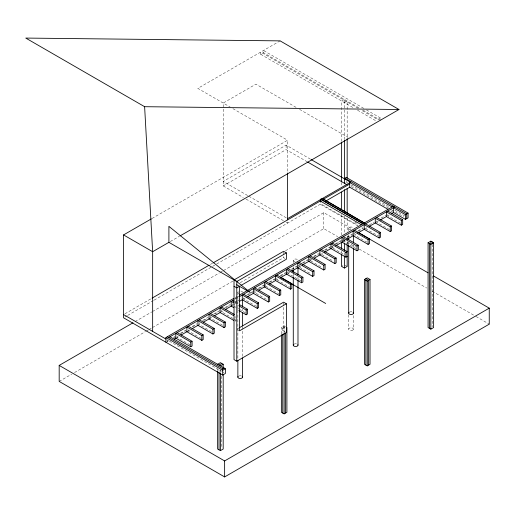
<?xml version="1.0" encoding="UTF-8"?>
<svg xmlns="http://www.w3.org/2000/svg" width="515" height="515" viewBox="0 0 515 515"><rect width="100%" height="100%" fill="white"/><g stroke="black" fill="none" stroke-linecap="round" stroke-linejoin="round"><path stroke-width="0.39" stroke-dasharray="2.58 1.93" d="M280.115 40.872L197.818 88.387L230.141 107.043M358.163 108.33L260.719 52.066L260.719 54.307L263.487 52.71L359.637 108.221M344.4 102.62L347.168 101.024L347.168 138.76M152.06 218.469L287.595 140.215L287.595 172.21M310.403 159.141L286.115 145.121L223.22 181.434L248.14 195.822M296.074 107.358L255.916 84.17L223.22 103.045L223.22 185.915L286.115 149.601L306.934 161.62M363.101 110.223L380.418 120.22L380.418 117.98L377.649 119.577L360.944 109.933M170.291 241.535L179.349 236.308M124.952 313.79L151.365 298.539M210.442 264.427L212.528 263.223M124.952 316.989L127.038 315.785M127.733 315.38L153.451 300.535M154.146 300.136L211.832 266.828M212.528 266.422L216.004 264.42M216.699 264.015L320.845 203.889L357.68 225.152M135.085 321.585L151.796 311.936M152.498 311.536L219.345 272.937M220.04 272.538L222.828 270.929M223.523 270.53L323.8 212.631L352.305 229.091M59.18 381.409L71.72 374.173M74.501 372.564L145.533 331.557M146.228 331.151L148.32 329.948M149.015 329.542L151.796 327.939M152.498 327.534L233.276 280.894M285.503 250.741L323.8 228.634L337.705 236.655M240.228 282.69L283.611 257.642L285.001 258.44M235.201 297.548L238.683 295.539M234.698 298.739L236.784 297.535M237.486 297.129L238.876 296.325M235.246 299.061L238.722 297.052M173.394 337.331L174.785 336.527M180.334 333.321L185.883 330.121M192.134 326.516L196.988 323.71M202.537 320.504L208.092 317.298M213.641 314.092L221.276 309.689M224.746 307.687L230.295 304.481M235.149 301.674L240.009 298.874M246.949 294.863L250.419 292.861M251.114 292.462L252.498 291.657M258.054 288.452L265.682 284.048M269.152 282.046L274.707 278.84M280.257 275.634L285.806 272.429M291.355 269.223L296.91 266.023M302.459 262.817L308.009 259.611M313.564 256.406L318.418 253.599M324.662 249.994L330.212 246.794M335.072 243.988L341.316 240.383M346.865 237.177L352.421 233.971M357.97 230.765L362.135 228.364M169.094 340.454L167.285 341.497L168.617 342.269L169.944 341.497L221.205 371.096M173.948 337.647L175.338 336.849M180.887 333.643L185.748 330.842M192.687 326.832L196.157 324.83M203.786 320.427L207.255 318.418M214.89 314.015L219.055 311.607M225.995 307.603L230.154 305.202M235.014 302.395L237.093 301.191M237.788 300.792L239.179 299.994M248.198 294.786L250.972 293.183M251.668 292.784L253.747 291.58M259.296 288.374L264.852 285.168M269.706 282.362L275.95 278.757M280.81 275.956L285.658 273.156M286.346 272.757L288.426 271.56M291.889 269.557L296.743 266.757M297.432 266.358L299.511 265.161M302.975 263.159L307.822 260.358M308.517 259.959L310.597 258.762M314.06 256.76L321.675 252.363M325.139 250.361L329.993 247.561M330.681 247.161L332.761 245.964M336.224 243.962L341.072 241.162M341.767 240.763L343.846 239.559M347.31 237.563L352.157 234.763M352.852 234.364L354.925 233.16M358.395 231.164L363.242 228.364L361.157 227.16M369.39 224.81L374.212 222.029M381.094 218.057L385.915 215.27M176.89 337.486L178.28 336.688M188.007 331.068L190.093 329.864M210.236 318.231L211.626 317.433M221.353 311.82L222.744 311.015M232.471 305.401L234.557 304.198M235.246 303.792L238.722 301.79M243.582 298.983L244.973 298.179M266.268 299.234L254.706 292.559L256.09 291.76M265.792 283.797L265.792 286.16L267.208 285.342M276.87 278.184L276.87 279.761L278.815 278.641M287.711 273.51L289.797 272.3M298.835 267.079L300.927 265.875M309.966 260.654L312.058 259.451M321.096 254.23L322.487 253.425M332.227 247.805L333.617 247M356.296 248.829L343.376 241.368L344.747 240.576M355.878 234.151L354.487 234.949L366.699 242.037M365.618 228.525L367.008 227.727M376.748 222.1L378.139 221.296M387.879 215.676L389.269 214.871M236.417 320.394L235.085 321.167L235.085 316.429M341.625 266.442L343.016 265.637M237.473 328.808L238.851 328.016M281.364 333.868L281.364 327.469L284.132 325.866L285.516 326.671M363.719 108.337L263.487 50.47L263.487 52.71M366.5 109.94L380.418 117.98M260.719 54.307L354.095 108.221M357.558 110.223L376.265 121.019M299.537 109.354L348.005 137.338M232.909 108.646L287.595 140.215M347.67 182.967L346.286 182.162L346.286 180.585M351.14 184.969L390.022 207.416M394.883 210.223L404.603 215.83M388.58 208.118L351.05 186.449L351.05 184.872M391.361 209.721L393.441 210.925M395.462 212.09L403.734 216.867M390.724 210.893L392.115 211.697L392.115 210.114M400.631 223.233L387.705 215.772L387.705 214.195M389.546 229.632L376.626 222.171L376.626 220.594M354.841 221.978L357.622 223.581M365.541 228.57L378.461 236.031M358.015 225.988L320.291 204.21L320.291 201.809M343.267 239.868L355.781 247.091M359.258 249.099L426.684 288.033M432.246 291.239L475.345 316.126M476.04 316.525L489.25 324.154M248.829 196.221L286.211 217.806M332.973 248.159L344.535 254.835M223.22 185.915L243.292 197.509M246.061 199.105L283.443 220.684M286.211 222.287L287.595 223.085L287.595 221.482M345.089 265.238L347.168 266.442M321.888 254.558L333.45 261.234M310.803 260.957L322.364 267.633M299.717 267.356L311.279 274.032M300.876 280.823L287.956 273.362L287.956 271.785M276.87 279.761L289.797 287.222M265.792 286.16L278.712 293.621M256.547 306.419L243.621 298.957L243.621 296.595M282.748 326.671L285.516 328.267L284.132 329.066L281.364 327.469M235.258 302.196L238.657 304.159M285.001 331.769L283.611 330.965L283.611 302.17M237.331 304.925L238.69 305.71M233.9 306.148L238.657 308.891M239.34 309.283L245.462 312.817M237.331 309.663L238.69 310.448M233.018 318.431L221.456 311.762L221.456 310.178M233.694 318.824L235.735 320.002M237.479 329.606L239.559 330.804M222.615 325.223L210.371 318.161L210.371 315.792M211.53 331.628L199.286 324.559L199.286 322.19M201.127 338.419L188.207 330.958L188.207 329.375M190.041 344.818L177.121 337.357L177.121 335.774M221.901 371.495L223.974 372.693M432.233 244.361L432.233 326.748M353.399 245.185L353.399 247.586M353.399 315.573L353.399 329.175M348.7 228.338L348.7 230.739M348.7 234.737L348.7 237.138M348.7 242.739L348.7 244.335M348.7 314.729L348.7 329.124M347.168 218.257L347.168 231.911M347.168 235.928L347.168 237.531M347.168 241.548L347.168 243.956M344.4 139.571L344.4 99.421L341.625 101.024L341.625 141.902M344.4 216.049L344.4 232.844M344.4 239.14L344.4 242.443M344.4 252.794L344.4 255.24M343.376 239.79L343.376 241.368M341.625 182.452L341.625 185.651M341.625 214.446L341.625 235.246M341.625 251.243L341.625 252.839M332.291 246.189L332.291 247.767M323.8 212.631L323.8 228.634M310.12 258.987L310.12 260.564M299.041 265.386L299.041 266.963M297.985 277.154L297.985 279.555M293.28 260.358L293.28 262.759M293.28 266.757L293.28 269.158M293.28 273.954L293.28 277.154M286.115 145.121L286.115 149.601M284.132 325.866L284.132 333.07M283.611 252.093L283.611 257.642M282.748 328.267L282.748 333.07M254.706 290.196L254.706 292.559M242.565 309.155L242.565 310.751M242.565 326.748L242.565 356.348M237.866 292.353L237.866 359.547M232.535 303.779L232.535 305.363M221.804 376.253L221.804 448.243M220.42 369.854L220.42 372.255M219.03 369.854L219.03 371.45M217.645 369.055L217.645 370.652M167.703 339.655L167.703 341.258L167.15 340.936L167.15 339.334M349.415 312.174A2.35 1.358 0 0 1 352.26 311.987M351.005 229.722A2.35 1.358 0 0 1 348.707 228.46A2.35 1.358 0 0 1 350.683 227.025A2.35 1.358 0 0 1 353.329 228.036M295.024 261.672A2.35 1.358 0 0 1 293.968 259.399A2.35 1.358 0 0 1 297.902 260.004M293.968 344.187A2.35 1.358 0 0 1 296.807 343.969M239.037 293.531A2.35 1.358 0 0 1 239.037 291.181M240.82 291.039A2.35 1.358 0 0 1 242.565 292.353M239.037 375.969A2.35 1.358 0 0 1 241.387 375.969M353.065 329.851L352.685 330.128A2.35 1.358 0 0 1 349.505 330.173A2.35 1.358 0 0 1 349.144 328.351A2.35 1.358 0 0 1 352.26 327.984L352.743 328.209A2.35 1.358 0 0 1 353.065 329.851"/><path stroke-width="0.77" d="M169.944 336.765L225.364 368.759L225.364 373.491L222.699 375.029L123.561 317.787L123.561 234.924L151.365 218.869M240.936 285.484L286.385 259.238L286.385 252.897L236.784 281.531L168.901 242.34L152.652 251.719L123.561 234.924M180.05 235.902L398.983 109.502L280.115 40.872L25.75 38.071L144.618 106.702L398.983 109.502M344.953 179.774L344.953 178.196L346.286 177.43L408.073 213.101L408.073 217.839L405.414 219.371L393.441 212.463L391.355 213.667M344.953 182.928L344.4 183.25L344.4 140.299M320.845 201.648L320.845 199.151L322.178 198.384L364.569 223.117L322.178 198.384M387.943 209.29L349.717 187.215L349.717 182.484L351.05 181.718M287.595 218.605L320.845 199.408L363.242 223.883L320.845 199.151M322.178 198.642L350.496 182.291L311.099 159.547M152.06 298.14L209.051 265.231M213.223 262.824L320.291 201.011L361.446 224.765M322.866 199.524L349.717 184.016M325.622 201.133L349.717 187.215M433.636 276.046L489.25 308.157L489.25 324.154L224.63 476.929L59.18 381.409L59.18 365.412L132.999 322.796M165.952 342.269L165.952 337.531L233.81 298.352M239.378 295.14L393.441 206.193M168.617 337.531L233.862 299.859M239.417 296.653L394.773 206.959M174.115 339.089L176.194 337.885M181.061 335.078L187.312 331.473M192.179 328.66L198.43 325.055M203.29 322.248L209.541 318.637M214.407 315.83L220.658 312.219M225.525 309.412L231.776 305.801M239.417 301.391L242.893 299.382M247.058 296.975L253.309 293.37M258.871 290.157L265.122 286.546M269.287 284.138L275.544 280.533L290.505 289.173L291.838 288.4L291.838 283.668L276.87 275.029M287.01 273.909L280.752 277.527L325.692 303.47M291.883 271.096L298.14 267.485M302.318 265.077L309.27 261.06M314.144 258.247L320.401 254.629M324.579 252.221L331.531 248.204M335.709 245.797L342.662 241.78M346.84 239.372L353.792 235.355M357.964 232.947L364.923 228.93M369.094 226.516L375.358 222.905M380.225 220.092L386.488 216.48M393.441 212.463L393.441 207.725L405.414 214.639L408.073 213.101M190.756 342.024L192.082 341.258L192.082 345.996L190.756 346.762L175.789 338.123L175.789 333.385L190.756 342.024L190.756 346.762M201.835 335.626L203.168 334.859L203.168 339.597L201.835 340.364L186.874 331.724L186.874 326.986L201.835 335.626L201.835 340.364M212.92 329.227L214.253 328.461L214.253 333.199L212.92 333.965L197.96 325.326L197.96 320.588L212.92 329.227L212.92 333.965M224.006 322.828L225.332 322.062L225.332 326.793L224.006 327.566L209.039 318.927L209.039 314.189L224.006 322.828L224.006 327.566M239.372 306.103L246.17 310.03L247.503 309.264L247.503 313.995L246.17 314.768L239.372 310.841M257.255 303.631L258.588 302.865L258.588 307.597L257.255 308.369L242.295 299.73L242.295 294.992L257.255 303.631L257.255 308.369M268.341 297.232L269.667 296.466L269.667 301.198L268.341 301.97L253.374 293.331L253.374 288.593L268.341 297.232L268.341 301.97M279.42 290.833L280.752 290.067L280.752 294.799L279.42 295.571L264.459 286.932L264.459 282.194L279.42 290.833L279.42 295.571M275.544 280.533L275.544 275.795L290.505 284.435L291.838 283.668M301.59 278.036L302.917 277.27L302.917 282.001L301.59 282.774L286.623 274.135L286.623 269.397L301.59 278.036L301.59 282.774M312.669 271.637L314.002 270.871L314.002 275.602L312.669 276.375L297.709 267.736L297.709 262.998L312.669 271.637L312.669 276.375M323.755 265.238L325.087 264.472L325.087 269.203L323.755 269.976L308.794 261.337L308.794 256.599L323.755 265.238L323.755 269.976M334.84 258.839L336.166 258.073L336.166 262.805L334.84 263.577L319.879 254.938L319.879 250.2L334.84 258.839L334.84 263.577M347.252 256.406L345.926 257.178L330.958 248.539L330.958 243.801L345.926 252.44L347.252 251.674L332.291 243.035M357.004 246.041L358.337 245.275L358.337 250.007L357.004 250.779L342.044 242.14L342.044 237.402L357.004 246.041L357.004 250.779M368.09 239.642L369.422 238.876L369.422 243.608L368.09 244.374L353.129 235.741L353.129 231.003L368.09 239.642L368.09 244.374M379.175 233.244L380.501 232.477L380.501 237.209L379.175 237.975L364.208 229.342L364.208 224.604L379.175 233.244L379.175 237.975M390.254 226.845L391.587 226.079L391.587 230.81L390.254 231.576L375.293 222.944L375.293 218.206L390.254 226.845L390.254 231.576M401.34 220.446L402.672 219.68L402.672 224.411L401.34 225.177L386.379 216.538L386.379 211.807L401.34 220.446L401.34 225.177M239.539 327.617L283.611 302.17L286.385 303.773L286.385 332.568L236.784 361.202L234.016 359.605L234.016 279.935L283.611 251.301L286.385 252.897M341.625 254.442L341.625 266.442L344.4 268.038L347.168 266.442L347.168 244.76M286.385 303.773L239.559 330.804L239.559 286.276L236.784 287.879L234.016 286.276M217.645 364.253L220.42 362.657L223.188 364.253L223.188 368.251M364.485 279.478L367.259 277.875L370.027 279.478L370.027 364.266L367.259 365.862L364.485 364.266L364.485 279.478L367.259 281.074L370.027 279.478M428.081 242.765L430.849 241.162L433.624 242.765L433.624 327.546L430.849 329.149L428.081 327.546L428.081 242.765L430.849 244.361L433.624 242.765M219.03 365.051L221.804 363.455M220.42 365.856L223.188 364.253M167.285 336.765L222.699 368.759L224.031 367.987M225.364 368.759L222.699 370.291L165.952 337.531M217.645 371.45L217.645 449.041L220.42 450.644L223.188 449.041L223.188 374.65M281.364 334.666L281.364 412.257L284.132 413.854L286.9 412.257L286.9 327.469M59.18 365.412L224.63 460.931L489.25 308.157M344.953 178.196L406.741 213.867L406.741 218.605M349.717 182.484L392.115 206.959M307.629 162.019L347.11 184.814M387.705 211.041L402.672 219.68M376.626 217.439L391.587 226.079M365.541 223.838L380.501 232.477M354.455 230.237L369.422 238.876M357.867 232.297L428.074 272.834M343.376 236.636L358.337 245.275M321.206 249.434L336.166 258.073M365.875 278.673L368.643 280.276L368.643 365.064M310.12 255.833L325.087 264.472M299.041 262.232L314.002 270.871M287.956 268.63L302.917 277.27M265.792 281.428L280.752 290.067M254.706 287.827L269.667 296.466M236.784 284.731L250.348 292.559L168.901 226.343L168.901 242.34M243.621 294.226L258.588 302.865M232.535 300.625L233.9 301.41M239.34 304.552L247.503 309.264M233.926 302.962L231.209 301.391L231.209 306.129L233.926 307.7M221.456 307.024L234.376 314.485M233.726 315.644L220.124 307.79L220.124 312.528L233.726 320.382M210.371 313.423L225.332 322.062M199.286 319.821L214.253 328.461M188.207 326.22L203.168 334.859M177.121 332.619L192.082 341.258M123.561 314.588L165.952 339.07M144.618 106.702L152.652 251.719L152.652 331.39M432.233 241.96L432.233 243.563M430.849 241.162L430.849 329.149M429.465 243.563L429.465 328.351M405.414 214.639L405.414 219.371M367.259 281.074L367.259 365.862M365.875 280.276L365.875 365.064M353.399 235.587L353.399 242.784M353.399 248.385L353.399 313.178M348.7 237.936L348.7 239.539M348.7 245.14L348.7 313.126M347.168 138.76L347.168 178.113M347.168 188.548L347.168 212.637M345.926 252.44L345.926 257.178M344.4 189.649L344.4 212.045M344.4 243.241L344.4 250.438M344.4 256.039L344.4 268.038M341.625 142.707L341.625 181.653M341.625 192.05L341.625 209.65M341.625 242.443L341.625 248.842M320.291 199.73L320.291 201.011M297.985 267.555L297.985 274.759M297.985 280.353L297.985 345.147M293.28 269.957L293.28 272.358M293.28 277.154L293.28 345.147M290.505 284.435L290.505 289.173M287.595 173.014L287.595 219.886M285.516 333.07L285.516 413.056M284.132 333.07L284.132 413.854M282.748 334.666L282.748 413.056M246.17 310.03L246.17 314.768M242.565 300.354L242.565 306.753M242.565 312.354L242.565 325.95M242.565 357.944L242.565 377.141M237.866 360.346L237.866 377.141M236.784 281.531L236.784 361.202M224.63 460.931L224.63 476.929M222.699 368.759L222.699 375.029M220.42 373.053L220.42 450.644M219.03 372.255L219.03 449.84M353.103 312.496A2.35 1.358 0 0 1 353.065 313.854L352.685 314.131A2.35 1.358 0 0 1 349.582 314.214A2.35 1.358 0 0 1 349.035 312.451M297.902 344.793A2.35 1.358 0 0 1 295.629 346.505A2.35 1.358 0 0 1 293.363 344.793M242.25 376.465A2.35 1.358 0 0 1 240.215 378.499A2.35 1.358 0 0 1 238.175 376.465"/></g></svg>
